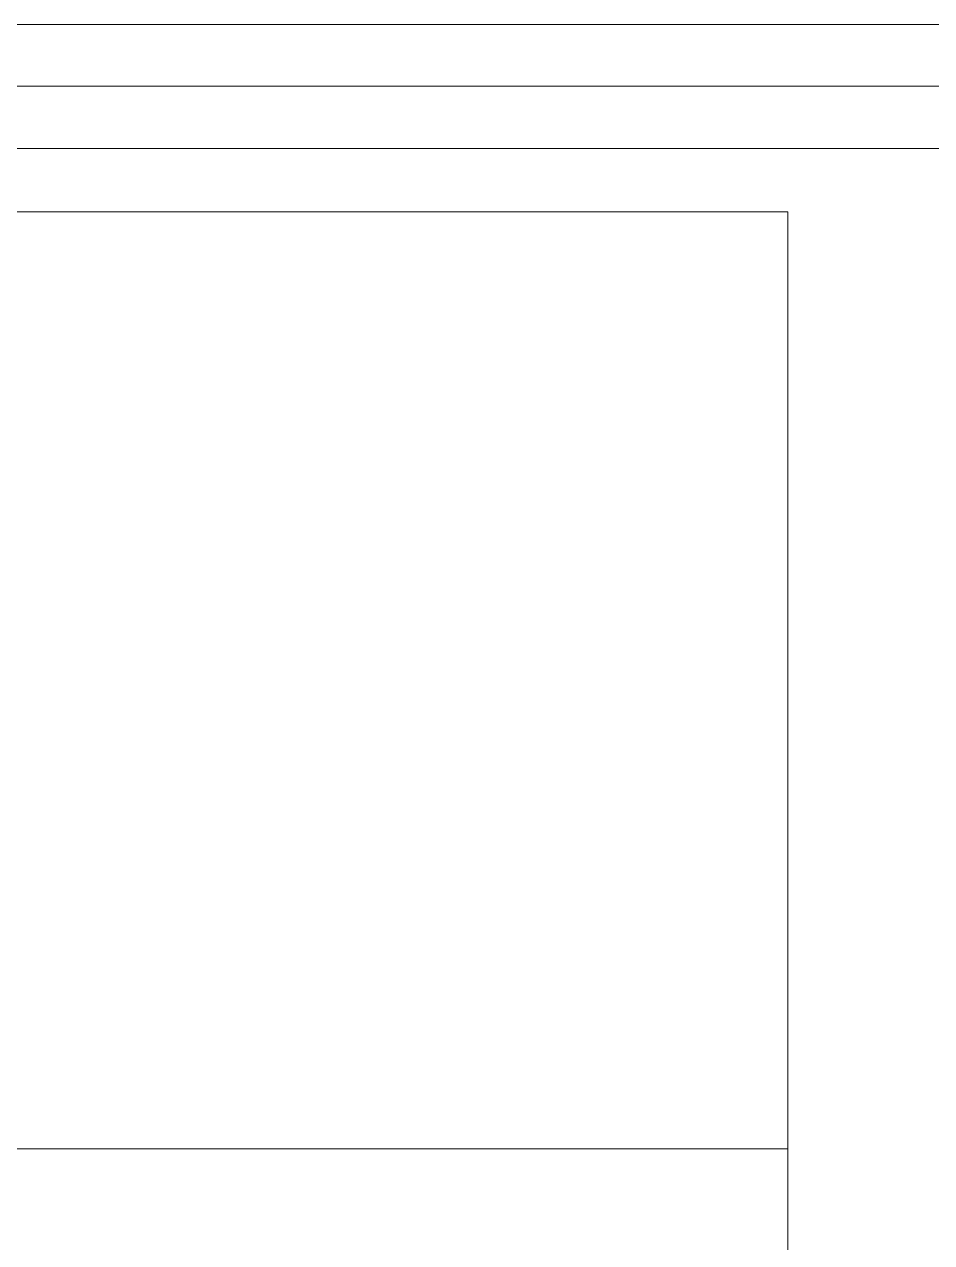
# Model space of a CAD drawing. Header units: millimetres. Extents: x -24439 to 198341, y -52871 to 149926.
# Drawn here: x 89361 to 90814, y 19137 to 21087 of the extents above; entities that cross this region are included whole.
import ezdxf

# ---------------------------------------------------------------- set-up
doc = ezdxf.new("R2010")
doc.units = ezdxf.units.MM
for name, color, linetype, lineweight in [('A-WALL', 113, 'Continuous', 9), ('G-IMPT', 8, 'Continuous', 9), ('M-EQPM', 50, 'Continuous', 9)]:
    doc.layers.add(name, color=color, linetype=linetype, lineweight=lineweight)

# ---------------------------------------------------------------- blocks, each defined once
blk = doc.blocks.new('TKTC_NAP THAM BE XLNT_260130 - TKTC_XREF_260130_NAP THAM BE XLNT_dwg-3399784-TKCS_MB ĐỊNH VỊ CAO ĐỘ THIẾT KẾ')
at = {"layer": 'G-IMPT', "flags": 128}
for points in [[(83427.6, 20238.2), (98577.4, 20238.2), (98577.4, 14087.9), (83427.6, 14087.9)], [(85378.1, 19938.2), (87828.5, 19938.2), (87828.5, 15787.6), (85378.1, 15787.6)], [(87828.5, 19937.9), (85378.1, 19937.9), (85378.1, 18438.2), (87828.5, 18438.2)]]:
    blk.add_lwpolyline(points, close=True, dxfattribs=at)
blk = doc.blocks.new('TKTC_NAP THAM BE XLNT_260130 - NẮP THĂM BỂ XLNT-2335565-TKCS_MB ĐỊNH VỊ CAO ĐỘ THIẾT KẾ')
blk.add_blockref('TKTC_NAP THAM BE XLNT_260130 - TKTC_XREF_260130_NAP THAM BE XLNT_dwg-3399784-TKCS_MB ĐỊNH VỊ CAO ĐỘ THIẾT KẾ', (-83427.6, -14087.9))

msp = doc.modelspace()

# ---------------------------------------------------------------- linework, layer by layer
at = {"layer": 'A-WALL'}
for p, q in [((83752.6, 20988.2), (116102.6, 20988.2)), ((116102.6, 20888.2), (83652.6, 20888.2))]:
    msp.add_line(p, q, dxfattribs=at)

# ---------------------------------------------------------------- block references
at = {"layer": 'M-EQPM'}
msp.add_blockref('TKTC_NAP THAM BE XLNT_260130 - NẮP THĂM BỂ XLNT-2335565-TKCS_MB ĐỊNH VỊ CAO ĐỘ THIẾT KẾ', (86182.6, 14936.6), dxfattribs=at)

doc.saveas('drawing.dxf')
